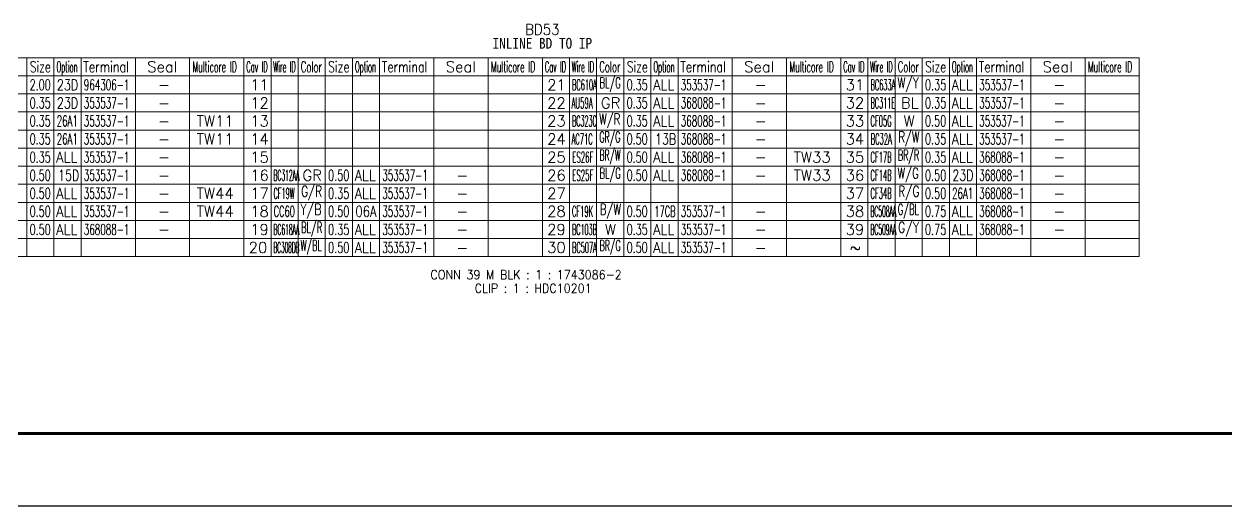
# Model space of a CAD drawing. Header units: inches. Extents: x 47316 to 59086, y 3141 to 11743.
# Drawn here: x 51196.7 to 51528.9, y 5618 to 5751.3 of the extents above; entities that cross this region are included whole.
import ezdxf

# ---------------------------------------------------------------- set-up
doc = ezdxf.new("R2010")
doc.units = ezdxf.units.IN
doc.header["$MEASUREMENT"] = 0
doc.styles.get("Standard").update_dxf_attribs({"font": ''})
doc.styles.get('Standard').set_extended_font_data('SimSun')

msp = doc.modelspace()

# ---------------------------------------------------------------- linework, layer by layer
at = {"color": 0, "linetype": 'Continuous', "lineweight": 15}
for p, q in [((51174.99, 5741.99), (51504.99, 5741.99)), ((51174.99, 5736.99), (51504.99, 5736.99))]:
    msp.add_line(p, q, dxfattribs=at)
at = {"color": 7, "linetype": 'Continuous', "lineweight": 15}
for p, q in [((51197.49, 5736.99), (51197.49, 5741.99)), ((51204.99, 5736.99), (51204.99, 5741.99)), ((51212.49, 5736.99), (51212.49, 5741.99)), ((51227.49, 5736.99), (51227.49, 5741.99)), ((51242.49, 5736.99), (51242.49, 5741.99)), ((51257.49, 5736.99), (51257.49, 5741.99)), ((51264.99, 5736.99), (51264.99, 5741.99)), ((51272.49, 5736.99), (51272.49, 5741.99)), ((51279.99, 5736.99), (51279.99, 5741.99)), ((51287.49, 5736.99), (51287.49, 5741.99)), ((51294.99, 5736.99), (51294.99, 5741.99)), ((51309.99, 5736.99), (51309.99, 5741.99)), ((51324.99, 5736.99), (51324.99, 5741.99)), ((51339.99, 5736.99), (51339.99, 5741.99)), ((51347.49, 5736.99), (51347.49, 5741.99)), ((51354.99, 5736.99), (51354.99, 5741.99)), ((51362.49, 5736.99), (51362.49, 5741.99)), ((51369.99, 5736.99), (51369.99, 5741.99)), ((51377.49, 5736.99), (51377.49, 5741.99)), ((51392.49, 5736.99), (51392.49, 5741.99)), ((51407.49, 5736.99), (51407.49, 5741.99)), ((51422.49, 5736.99), (51422.49, 5741.99)), ((51429.99, 5736.99), (51429.99, 5741.99)), ((51437.49, 5736.99), (51437.49, 5741.99)), ((51444.99, 5736.99), (51444.99, 5741.99)), ((51452.49, 5736.99), (51452.49, 5741.99)), ((51459.99, 5736.99), (51459.99, 5741.99)), ((51474.99, 5736.99), (51474.99, 5741.99)), ((51489.99, 5736.99), (51489.99, 5741.99)), ((51504.99, 5736.99), (51504.99, 5741.99))]:
    msp.add_line(p, q, dxfattribs=at)
at = {"color": 102, "linetype": 'Continuous', "lineweight": 15}
for p, q in [((51197.49, 5731.99), (51197.49, 5736.99)), ((51204.99, 5731.99), (51204.99, 5736.99)), ((51212.49, 5731.99), (51212.49, 5736.99)), ((51227.49, 5731.99), (51227.49, 5736.99)), ((51242.49, 5731.99), (51242.49, 5736.99)), ((51264.99, 5731.99), (51264.99, 5736.99)), ((51272.49, 5731.99), (51272.49, 5736.99)), ((51279.99, 5731.99), (51279.99, 5736.99)), ((51287.49, 5731.99), (51287.49, 5736.99)), ((51294.99, 5731.99), (51294.99, 5736.99)), ((51309.99, 5731.99), (51309.99, 5736.99)), ((51324.99, 5731.99), (51324.99, 5736.99)), ((51347.49, 5731.99), (51347.49, 5736.99)), ((51354.99, 5731.99), (51354.99, 5736.99)), ((51362.49, 5731.99), (51362.49, 5736.99)), ((51369.99, 5731.99), (51369.99, 5736.99)), ((51377.49, 5731.99), (51377.49, 5736.99)), ((51392.49, 5731.99), (51392.49, 5736.99)), ((51407.49, 5731.99), (51407.49, 5736.99)), ((51429.99, 5731.99), (51429.99, 5736.99)), ((51437.49, 5731.99), (51437.49, 5736.99)), ((51444.99, 5731.99), (51444.99, 5736.99)), ((51452.49, 5731.99), (51452.49, 5736.99)), ((51459.99, 5731.99), (51459.99, 5736.99)), ((51474.99, 5731.99), (51474.99, 5736.99)), ((51489.99, 5731.99), (51489.99, 5736.99)), ((51197.49, 5726.99), (51197.49, 5731.99)), ((51204.99, 5726.99), (51204.99, 5731.99)), ((51212.49, 5726.99), (51212.49, 5731.99)), ((51227.49, 5726.99), (51227.49, 5731.99)), ((51242.49, 5726.99), (51242.49, 5731.99)), ((51264.99, 5726.99), (51264.99, 5731.99)), ((51272.49, 5726.99), (51272.49, 5731.99)), ((51279.99, 5726.99), (51279.99, 5731.99)), ((51287.49, 5726.99), (51287.49, 5731.99)), ((51294.99, 5726.99), (51294.99, 5731.99)), ((51309.99, 5726.99), (51309.99, 5731.99)), ((51324.99, 5726.99), (51324.99, 5731.99)), ((51347.49, 5726.99), (51347.49, 5731.99)), ((51354.99, 5726.99), (51354.99, 5731.99)), ((51362.49, 5726.99), (51362.49, 5731.99)), ((51369.99, 5726.99), (51369.99, 5731.99)), ((51377.49, 5726.99), (51377.49, 5731.99)), ((51392.49, 5726.99), (51392.49, 5731.99)), ((51407.49, 5726.99), (51407.49, 5731.99)), ((51429.99, 5726.99), (51429.99, 5731.99)), ((51437.49, 5726.99), (51437.49, 5731.99)), ((51444.99, 5726.99), (51444.99, 5731.99)), ((51452.49, 5726.99), (51452.49, 5731.99)), ((51459.99, 5726.99), (51459.99, 5731.99)), ((51474.99, 5726.99), (51474.99, 5731.99)), ((51489.99, 5726.99), (51489.99, 5731.99)), ((51197.49, 5721.99), (51197.49, 5726.99)), ((51204.99, 5721.99), (51204.99, 5726.99)), ((51212.49, 5721.99), (51212.49, 5726.99)), ((51227.49, 5721.99), (51227.49, 5726.99)), ((51242.49, 5721.99), (51242.49, 5726.99)), ((51264.99, 5721.99), (51264.99, 5726.99)), ((51272.49, 5721.99), (51272.49, 5726.99)), ((51279.99, 5721.99), (51279.99, 5726.99)), ((51287.49, 5721.99), (51287.49, 5726.99)), ((51294.99, 5721.99), (51294.99, 5726.99)), ((51309.99, 5721.99), (51309.99, 5726.99)), ((51324.99, 5721.99), (51324.99, 5726.99)), ((51347.49, 5721.99), (51347.49, 5726.99)), ((51354.99, 5721.99), (51354.99, 5726.99)), ((51362.49, 5721.99), (51362.49, 5726.99)), ((51369.99, 5721.99), (51369.99, 5726.99)), ((51377.49, 5721.99), (51377.49, 5726.99)), ((51392.49, 5721.99), (51392.49, 5726.99)), ((51407.49, 5721.99), (51407.49, 5726.99)), ((51429.99, 5721.99), (51429.99, 5726.99)), ((51437.49, 5721.99), (51437.49, 5726.99)), ((51444.99, 5721.99), (51444.99, 5726.99)), ((51452.49, 5721.99), (51452.49, 5726.99)), ((51459.99, 5721.99), (51459.99, 5726.99)), ((51474.99, 5721.99), (51474.99, 5726.99)), ((51489.99, 5721.99), (51489.99, 5726.99)), ((51197.49, 5716.99), (51197.49, 5721.99)), ((51204.99, 5716.99), (51204.99, 5721.99)), ((51212.49, 5716.99), (51212.49, 5721.99)), ((51227.49, 5716.99), (51227.49, 5721.99)), ((51242.49, 5716.99), (51242.49, 5721.99)), ((51264.99, 5716.99), (51264.99, 5721.99)), ((51272.49, 5716.99), (51272.49, 5721.99)), ((51279.99, 5716.99), (51279.99, 5721.99)), ((51287.49, 5716.99), (51287.49, 5721.99)), ((51294.99, 5716.99), (51294.99, 5721.99)), ((51309.99, 5716.99), (51309.99, 5721.99)), ((51324.99, 5716.99), (51324.99, 5721.99)), ((51347.49, 5716.99), (51347.49, 5721.99)), ((51354.99, 5716.99), (51354.99, 5721.99)), ((51362.49, 5716.99), (51362.49, 5721.99)), ((51369.99, 5716.99), (51369.99, 5721.99)), ((51377.49, 5716.99), (51377.49, 5721.99)), ((51392.49, 5716.99), (51392.49, 5721.99)), ((51407.49, 5716.99), (51407.49, 5721.99)), ((51429.99, 5716.99), (51429.99, 5721.99)), ((51437.49, 5716.99), (51437.49, 5721.99)), ((51444.99, 5716.99), (51444.99, 5721.99)), ((51452.49, 5716.99), (51452.49, 5721.99)), ((51459.99, 5716.99), (51459.99, 5721.99)), ((51474.99, 5716.99), (51474.99, 5721.99)), ((51489.99, 5716.99), (51489.99, 5721.99)), ((51197.49, 5711.99), (51197.49, 5716.99)), ((51204.99, 5711.99), (51204.99, 5716.99)), ((51212.49, 5711.99), (51212.49, 5716.99)), ((51227.49, 5711.99), (51227.49, 5716.99)), ((51242.49, 5711.99), (51242.49, 5716.99)), ((51264.99, 5711.99), (51264.99, 5716.99)), ((51272.49, 5711.99), (51272.49, 5716.99)), ((51279.99, 5711.99), (51279.99, 5716.99)), ((51287.49, 5711.99), (51287.49, 5716.99)), ((51294.99, 5711.99), (51294.99, 5716.99)), ((51309.99, 5711.99), (51309.99, 5716.99)), ((51324.99, 5711.99), (51324.99, 5716.99)), ((51347.49, 5711.99), (51347.49, 5716.99)), ((51354.99, 5711.99), (51354.99, 5716.99)), ((51362.49, 5711.99), (51362.49, 5716.99)), ((51369.99, 5711.99), (51369.99, 5716.99)), ((51377.49, 5711.99), (51377.49, 5716.99)), ((51392.49, 5711.99), (51392.49, 5716.99)), ((51407.49, 5711.99), (51407.49, 5716.99)), ((51429.99, 5711.99), (51429.99, 5716.99)), ((51437.49, 5711.99), (51437.49, 5716.99)), ((51444.99, 5711.99), (51444.99, 5716.99)), ((51452.49, 5711.99), (51452.49, 5716.99)), ((51459.99, 5711.99), (51459.99, 5716.99)), ((51474.99, 5711.99), (51474.99, 5716.99)), ((51489.99, 5711.99), (51489.99, 5716.99)), ((51197.49, 5706.99), (51197.49, 5711.99)), ((51204.99, 5706.99), (51204.99, 5711.99)), ((51212.49, 5706.99), (51212.49, 5711.99)), ((51227.49, 5706.99), (51227.49, 5711.99)), ((51242.49, 5706.99), (51242.49, 5711.99)), ((51264.99, 5706.99), (51264.99, 5711.99)), ((51272.49, 5706.99), (51272.49, 5711.99)), ((51279.99, 5706.99), (51279.99, 5711.99)), ((51287.49, 5706.99), (51287.49, 5711.99)), ((51294.99, 5706.99), (51294.99, 5711.99)), ((51309.99, 5706.99), (51309.99, 5711.99)), ((51324.99, 5706.99), (51324.99, 5711.99)), ((51347.49, 5706.99), (51347.49, 5711.99)), ((51354.99, 5706.99), (51354.99, 5711.99)), ((51362.49, 5706.99), (51362.49, 5711.99)), ((51369.99, 5706.99), (51369.99, 5711.99)), ((51377.49, 5706.99), (51377.49, 5711.99)), ((51392.49, 5706.99), (51392.49, 5711.99)), ((51407.49, 5706.99), (51407.49, 5711.99)), ((51429.99, 5706.99), (51429.99, 5711.99)), ((51437.49, 5706.99), (51437.49, 5711.99)), ((51444.99, 5706.99), (51444.99, 5711.99)), ((51452.49, 5706.99), (51452.49, 5711.99)), ((51459.99, 5706.99), (51459.99, 5711.99)), ((51474.99, 5706.99), (51474.99, 5711.99)), ((51489.99, 5706.99), (51489.99, 5711.99)), ((51197.49, 5701.99), (51197.49, 5706.99)), ((51204.99, 5701.99), (51204.99, 5706.99)), ((51212.49, 5701.99), (51212.49, 5706.99)), ((51227.49, 5701.99), (51227.49, 5706.99)), ((51242.49, 5701.99), (51242.49, 5706.99)), ((51264.99, 5701.99), (51264.99, 5706.99)), ((51272.49, 5701.99), (51272.49, 5706.99)), ((51279.99, 5701.99), (51279.99, 5706.99)), ((51287.49, 5701.99), (51287.49, 5706.99)), ((51294.99, 5701.99), (51294.99, 5706.99)), ((51309.99, 5701.99), (51309.99, 5706.99)), ((51324.99, 5701.99), (51324.99, 5706.99)), ((51347.49, 5701.99), (51347.49, 5706.99)), ((51354.99, 5701.99), (51354.99, 5706.99)), ((51362.49, 5701.99), (51362.49, 5706.99)), ((51369.99, 5701.99), (51369.99, 5706.99)), ((51377.49, 5701.99), (51377.49, 5706.99)), ((51392.49, 5701.99), (51392.49, 5706.99)), ((51407.49, 5701.99), (51407.49, 5706.99)), ((51429.99, 5701.99), (51429.99, 5706.99)), ((51437.49, 5701.99), (51437.49, 5706.99)), ((51444.99, 5701.99), (51444.99, 5706.99)), ((51452.49, 5701.99), (51452.49, 5706.99)), ((51459.99, 5701.99), (51459.99, 5706.99)), ((51474.99, 5701.99), (51474.99, 5706.99)), ((51489.99, 5701.99), (51489.99, 5706.99)), ((51197.49, 5696.99), (51197.49, 5701.99)), ((51204.99, 5696.99), (51204.99, 5701.99)), ((51212.49, 5696.99), (51212.49, 5701.99)), ((51227.49, 5696.99), (51227.49, 5701.99)), ((51242.49, 5696.99), (51242.49, 5701.99)), ((51264.99, 5696.99), (51264.99, 5701.99)), ((51272.49, 5696.99), (51272.49, 5701.99)), ((51279.99, 5696.99), (51279.99, 5701.99)), ((51287.49, 5696.99), (51287.49, 5701.99)), ((51294.99, 5696.99), (51294.99, 5701.99)), ((51309.99, 5696.99), (51309.99, 5701.99)), ((51324.99, 5696.99), (51324.99, 5701.99)), ((51347.49, 5696.99), (51347.49, 5701.99)), ((51354.99, 5696.99), (51354.99, 5701.99)), ((51362.49, 5696.99), (51362.49, 5701.99)), ((51369.99, 5696.99), (51369.99, 5701.99)), ((51377.49, 5696.99), (51377.49, 5701.99)), ((51392.49, 5696.99), (51392.49, 5701.99)), ((51407.49, 5696.99), (51407.49, 5701.99)), ((51429.99, 5696.99), (51429.99, 5701.99)), ((51437.49, 5696.99), (51437.49, 5701.99)), ((51444.99, 5696.99), (51444.99, 5701.99)), ((51452.49, 5696.99), (51452.49, 5701.99)), ((51459.99, 5696.99), (51459.99, 5701.99)), ((51474.99, 5696.99), (51474.99, 5701.99)), ((51489.99, 5696.99), (51489.99, 5701.99)), ((51197.49, 5691.99), (51197.49, 5696.99)), ((51204.99, 5691.99), (51204.99, 5696.99)), ((51212.49, 5691.99), (51212.49, 5696.99)), ((51227.49, 5691.99), (51227.49, 5696.99)), ((51242.49, 5691.99), (51242.49, 5696.99)), ((51264.99, 5691.99), (51264.99, 5696.99)), ((51272.49, 5691.99), (51272.49, 5696.99)), ((51279.99, 5691.99), (51279.99, 5696.99)), ((51287.49, 5691.99), (51287.49, 5696.99)), ((51294.99, 5691.99), (51294.99, 5696.99)), ((51309.99, 5691.99), (51309.99, 5696.99)), ((51324.99, 5691.99), (51324.99, 5696.99)), ((51347.49, 5691.99), (51347.49, 5696.99)), ((51354.99, 5691.99), (51354.99, 5696.99)), ((51362.49, 5691.99), (51362.49, 5696.99)), ((51369.99, 5691.99), (51369.99, 5696.99)), ((51377.49, 5691.99), (51377.49, 5696.99)), ((51392.49, 5691.99), (51392.49, 5696.99)), ((51407.49, 5691.99), (51407.49, 5696.99)), ((51429.99, 5691.99), (51429.99, 5696.99)), ((51437.49, 5691.99), (51437.49, 5696.99)), ((51444.99, 5691.99), (51444.99, 5696.99)), ((51452.49, 5691.99), (51452.49, 5696.99)), ((51459.99, 5691.99), (51459.99, 5696.99)), ((51474.99, 5691.99), (51474.99, 5696.99)), ((51489.99, 5691.99), (51489.99, 5696.99)), ((51197.49, 5686.99), (51197.49, 5691.99)), ((51204.99, 5686.99), (51204.99, 5691.99)), ((51212.49, 5686.99), (51212.49, 5691.99)), ((51227.49, 5686.99), (51227.49, 5691.99)), ((51242.49, 5686.99), (51242.49, 5691.99)), ((51264.99, 5686.99), (51264.99, 5691.99)), ((51272.49, 5686.99), (51272.49, 5691.99)), ((51279.99, 5686.99), (51279.99, 5691.99)), ((51287.49, 5686.99), (51287.49, 5691.99)), ((51294.99, 5686.99), (51294.99, 5691.99)), ((51309.99, 5686.99), (51309.99, 5691.99)), ((51324.99, 5686.99), (51324.99, 5691.99)), ((51347.49, 5686.99), (51347.49, 5691.99)), ((51354.99, 5686.99), (51354.99, 5691.99)), ((51362.49, 5686.99), (51362.49, 5691.99)), ((51369.99, 5686.99), (51369.99, 5691.99)), ((51377.49, 5686.99), (51377.49, 5691.99)), ((51392.49, 5686.99), (51392.49, 5691.99)), ((51407.49, 5686.99), (51407.49, 5691.99)), ((51429.99, 5686.99), (51429.99, 5691.99)), ((51437.49, 5686.99), (51437.49, 5691.99)), ((51444.99, 5686.99), (51444.99, 5691.99)), ((51452.49, 5686.99), (51452.49, 5691.99)), ((51459.99, 5686.99), (51459.99, 5691.99)), ((51474.99, 5686.99), (51474.99, 5691.99)), ((51489.99, 5686.99), (51489.99, 5691.99))]:
    msp.add_line(p, q, dxfattribs=at)
at = {"lineweight": 70}
msp.add_line((50267.93, 5638.03), (54983.93, 5638.03), dxfattribs=at)
at = {"color": 0, "lineweight": -3}
msp.add_line((51165.52, 5638.03), (51385.52, 5638.03), dxfattribs=at)
at = {"lineweight": 40}
msp.add_line((51196.93, 5638.03), (51416.93, 5638.03), dxfattribs=at)
msp.add_line((50247.93, 5618.03), (55003.93, 5618.03))
at = {"color": 0, "linetype": 'Continuous', "lineweight": 15}
for points in [[(51174.99, 5731.99), (51174.99, 5736.99), (51257.49, 5736.99), (51257.49, 5731.99)], [(51257.49, 5731.99), (51257.49, 5736.99), (51339.99, 5736.99), (51339.99, 5731.99)], [(51339.99, 5731.99), (51339.99, 5736.99), (51422.49, 5736.99), (51422.49, 5731.99)], [(51422.49, 5731.99), (51422.49, 5736.99), (51504.99, 5736.99), (51504.99, 5731.99)], [(51174.99, 5726.99), (51174.99, 5731.99), (51257.49, 5731.99), (51257.49, 5726.99)], [(51257.49, 5726.99), (51257.49, 5731.99), (51339.99, 5731.99), (51339.99, 5726.99)], [(51339.99, 5726.99), (51339.99, 5731.99), (51422.49, 5731.99), (51422.49, 5726.99)], [(51422.49, 5726.99), (51422.49, 5731.99), (51504.99, 5731.99), (51504.99, 5726.99)], [(51174.99, 5721.99), (51174.99, 5726.99), (51257.49, 5726.99), (51257.49, 5721.99)], [(51257.49, 5721.99), (51257.49, 5726.99), (51339.99, 5726.99), (51339.99, 5721.99)], [(51339.99, 5721.99), (51339.99, 5726.99), (51422.49, 5726.99), (51422.49, 5721.99)], [(51422.49, 5721.99), (51422.49, 5726.99), (51504.99, 5726.99), (51504.99, 5721.99)], [(51174.99, 5716.99), (51174.99, 5721.99), (51257.49, 5721.99), (51257.49, 5716.99)], [(51257.49, 5716.99), (51257.49, 5721.99), (51339.99, 5721.99), (51339.99, 5716.99)], [(51339.99, 5716.99), (51339.99, 5721.99), (51422.49, 5721.99), (51422.49, 5716.99)], [(51422.49, 5716.99), (51422.49, 5721.99), (51504.99, 5721.99), (51504.99, 5716.99)], [(51174.99, 5711.99), (51174.99, 5716.99), (51257.49, 5716.99), (51257.49, 5711.99)], [(51257.49, 5711.99), (51257.49, 5716.99), (51339.99, 5716.99), (51339.99, 5711.99)], [(51339.99, 5711.99), (51339.99, 5716.99), (51422.49, 5716.99), (51422.49, 5711.99)], [(51422.49, 5711.99), (51422.49, 5716.99), (51504.99, 5716.99), (51504.99, 5711.99)], [(51174.99, 5706.99), (51174.99, 5711.99), (51257.49, 5711.99), (51257.49, 5706.99)], [(51257.49, 5706.99), (51257.49, 5711.99), (51339.99, 5711.99), (51339.99, 5706.99)], [(51339.99, 5706.99), (51339.99, 5711.99), (51422.49, 5711.99), (51422.49, 5706.99)], [(51422.49, 5706.99), (51422.49, 5711.99), (51504.99, 5711.99), (51504.99, 5706.99)], [(51174.99, 5701.99), (51174.99, 5706.99), (51257.49, 5706.99), (51257.49, 5701.99)], [(51257.49, 5701.99), (51257.49, 5706.99), (51339.99, 5706.99), (51339.99, 5701.99)], [(51339.99, 5701.99), (51339.99, 5706.99), (51422.49, 5706.99), (51422.49, 5701.99)], [(51422.49, 5701.99), (51422.49, 5706.99), (51504.99, 5706.99), (51504.99, 5701.99)], [(51174.99, 5696.99), (51174.99, 5701.99), (51257.49, 5701.99), (51257.49, 5696.99)], [(51257.49, 5696.99), (51257.49, 5701.99), (51339.99, 5701.99), (51339.99, 5696.99)], [(51339.99, 5696.99), (51339.99, 5701.99), (51422.49, 5701.99), (51422.49, 5696.99)], [(51422.49, 5696.99), (51422.49, 5701.99), (51504.99, 5701.99), (51504.99, 5696.99)], [(51174.99, 5691.99), (51174.99, 5696.99), (51257.49, 5696.99), (51257.49, 5691.99)], [(51257.49, 5691.99), (51257.49, 5696.99), (51339.99, 5696.99), (51339.99, 5691.99)], [(51339.99, 5691.99), (51339.99, 5696.99), (51422.49, 5696.99), (51422.49, 5691.99)], [(51422.49, 5691.99), (51422.49, 5696.99), (51504.99, 5696.99), (51504.99, 5691.99)], [(51174.99, 5686.99), (51174.99, 5691.99), (51257.49, 5691.99), (51257.49, 5686.99)], [(51257.49, 5686.99), (51257.49, 5691.99), (51339.99, 5691.99), (51339.99, 5686.99)], [(51339.99, 5686.99), (51339.99, 5691.99), (51422.49, 5691.99), (51422.49, 5686.99)], [(51422.49, 5686.99), (51422.49, 5691.99), (51504.99, 5691.99), (51504.99, 5686.99)]]:
    msp.add_lwpolyline(points, close=True, dxfattribs=at)

# ---------------------------------------------------------------- texts
at = {"color": 6, "linetype": 'Continuous', "lineweight": 20, "char_height": 3, "attachment_point": 1}
for s, insert, width in [('\\Fromans.shx;\\W0.9000000000;\\T1.0000000000;\\o\\lBD53', (51335.23, 5751.31), 10.5429), ('\\f黑体|b0|i0|c1|p0;\\W0.9000000000;\\T1.0000000000;\\o\\lINLINE BD TO IP', (51326.2, 5747.49), 29.1236)]:
    msp.add_mtext(s, dxfattribs=dict(at, insert=insert, width=width))
at = {"color": 7, "linetype": 'Continuous', "lineweight": 15, "char_height": 3, "attachment_point": 1}
for s, insert, width in [('\\Fromans.shx;\\W0.7222222222;\\T1.0000000000;\\o\\lSize', (51198.3, 5740.99), 6.5), ('\\Fromans.shx;\\W0.4595959596;\\T1.0000000000;\\o\\lOption', (51205.69, 5740.99), 6.5), ('\\Fromans.shx;\\W0.7480916031;\\T1.0000000000;\\o\\lTerminal', (51213.1, 5740.99), 14), ('\\Fromans.shx;\\W1.0000000000;\\T1.0000000000;\\o\\lSeal', (51230.77, 5740.99), 9.2857), ('\\Fromans.shx;\\W0.5185185185;\\T1.0000000000;\\o\\lMulticore ID', (51243.28, 5740.99), 14), ('\\Fromans.shx;\\W0.4292452830;\\T1.0000000000;\\o\\lCav ID', (51258.17, 5740.99), 6.5), ('\\Fromans.shx;\\W0.4026548673;\\T1.0000000000;\\o\\lWire ID', (51265.6, 5740.99), 6.5), ('\\Fromans.shx;\\W0.5687500000;\\T1.0000000000;\\o\\lColor', (51273.23, 5740.99), 6.5), ('\\Fromans.shx;\\W0.7222222222;\\T1.0000000000;\\o\\lSize', (51280.8, 5740.99), 6.5), ('\\Fromans.shx;\\W0.4595959596;\\T1.0000000000;\\o\\lOption', (51288.19, 5740.99), 6.5), ('\\Fromans.shx;\\W0.7480916031;\\T1.0000000000;\\o\\lTerminal', (51295.6, 5740.99), 14), ('\\Fromans.shx;\\W1.0000000000;\\T1.0000000000;\\o\\lSeal', (51313.27, 5740.99), 9.2857), ('\\Fromans.shx;\\W0.5185185185;\\T1.0000000000;\\o\\lMulticore ID', (51325.78, 5740.99), 14), ('\\Fromans.shx;\\W0.4292452830;\\T1.0000000000;\\o\\lCav ID', (51340.67, 5740.99), 6.5), ('\\Fromans.shx;\\W0.4026548673;\\T1.0000000000;\\o\\lWire ID', (51348.1, 5740.99), 6.5), ('\\Fromans.shx;\\W0.5687500000;\\T1.0000000000;\\o\\lColor', (51355.73, 5740.99), 6.5), ('\\Fromans.shx;\\W0.7222222222;\\T1.0000000000;\\o\\lSize', (51363.3, 5740.99), 6.5), ('\\Fromans.shx;\\W0.4595959596;\\T1.0000000000;\\o\\lOption', (51370.69, 5740.99), 6.5), ('\\Fromans.shx;\\W0.7480916031;\\T1.0000000000;\\o\\lTerminal', (51378.1, 5740.99), 14), ('\\Fromans.shx;\\W1.0000000000;\\T1.0000000000;\\o\\lSeal', (51395.77, 5740.99), 9.2857), ('\\Fromans.shx;\\W0.5185185185;\\T1.0000000000;\\o\\lMulticore ID', (51408.28, 5740.99), 14), ('\\Fromans.shx;\\W0.4292452830;\\T1.0000000000;\\o\\lCav ID', (51423.17, 5740.99), 6.5), ('\\Fromans.shx;\\W0.4026548673;\\T1.0000000000;\\o\\lWire ID', (51430.6, 5740.99), 6.5), ('\\Fromans.shx;\\W0.5687500000;\\T1.0000000000;\\o\\lColor', (51438.23, 5740.99), 6.5), ('\\Fromans.shx;\\W0.7222222222;\\T1.0000000000;\\o\\lSize', (51445.8, 5740.99), 6.5), ('\\Fromans.shx;\\W0.4595959596;\\T1.0000000000;\\o\\lOption', (51453.19, 5740.99), 6.5), ('\\Fromans.shx;\\W0.7480916031;\\T1.0000000000;\\o\\lTerminal', (51460.6, 5740.99), 14), ('\\Fromans.shx;\\W1.0000000000;\\T1.0000000000;\\o\\lSeal', (51478.27, 5740.99), 9.2857), ('\\Fromans.shx;\\W0.5185185185;\\T1.0000000000;\\o\\lMulticore ID', (51490.78, 5740.99), 14), ('\\Fromans.shx;\\W1.0000000000;\\T1.0000000000;\\o\\l11', (51259.24, 5735.99), 5.7143), ('\\Fromans.shx;\\W1.0000000000;\\T1.0000000000;\\o\\l21', (51341.31, 5735.99), 5.7143), ('\\Fromans.shx;\\W1.0000000000;\\T1.0000000000;\\o\\l31', (51423.81, 5735.99), 5.7143), ('\\Fromans.shx;\\W1.0000000000;\\T1.0000000000;\\o\\l12', (51259.24, 5730.99), 5.7143), ('\\Fromans.shx;\\W1.0000000000;\\T1.0000000000;\\o\\l22', (51341.31, 5730.99), 5.7143), ('\\Fromans.shx;\\W1.0000000000;\\T1.0000000000;\\o\\l32', (51423.81, 5730.99), 5.7143), ('\\Fromans.shx;\\W1.0000000000;\\T1.0000000000;\\o\\l13', (51259.24, 5725.99), 5.7143), ('\\Fromans.shx;\\W1.0000000000;\\T1.0000000000;\\o\\l23', (51341.31, 5725.99), 5.7143), ('\\Fromans.shx;\\W1.0000000000;\\T1.0000000000;\\o\\l33', (51423.81, 5725.99), 5.7143), ('\\Fromans.shx;\\W1.0000000000;\\T1.0000000000;\\o\\l14', (51259.24, 5720.99), 5.7143), ('\\Fromans.shx;\\W1.0000000000;\\T1.0000000000;\\o\\l24', (51341.31, 5720.99), 5.7143), ('\\Fromans.shx;\\W1.0000000000;\\T1.0000000000;\\o\\l34', (51423.81, 5720.99), 5.7143), ('\\Fromans.shx;\\W1.0000000000;\\T1.0000000000;\\o\\l15', (51259.24, 5715.99), 5.7143), ('\\Fromans.shx;\\W1.0000000000;\\T1.0000000000;\\o\\l25', (51341.31, 5715.99), 5.7143), ('\\Fromans.shx;\\W1.0000000000;\\T1.0000000000;\\o\\l35', (51423.81, 5715.99), 5.7143), ('\\Fromans.shx;\\W1.0000000000;\\T1.0000000000;\\o\\l16', (51259.24, 5710.99), 5.7143), ('\\Fromans.shx;\\W1.0000000000;\\T1.0000000000;\\o\\l26', (51341.31, 5710.99), 5.7143), ('\\Fromans.shx;\\W1.0000000000;\\T1.0000000000;\\o\\l36', (51423.81, 5710.99), 5.7143), ('\\Fromans.shx;\\W1.0000000000;\\T1.0000000000;\\o\\l17', (51259.24, 5705.99), 5.7143), ('\\Fromans.shx;\\W1.0000000000;\\T1.0000000000;\\o\\l27', (51341.31, 5705.99), 5.7143), ('\\Fromans.shx;\\W1.0000000000;\\T1.0000000000;\\o\\l37', (51423.81, 5705.99), 5.7143), ('\\Fromans.shx;\\W1.0000000000;\\T1.0000000000;\\o\\l18', (51259.24, 5700.99), 5.7143), ('\\Fromans.shx;\\W1.0000000000;\\T1.0000000000;\\o\\l28', (51341.31, 5700.99), 5.7143), ('\\Fromans.shx;\\W1.0000000000;\\T1.0000000000;\\o\\l38', (51423.81, 5700.99), 5.7143), ('\\Fromans.shx;\\W1.0000000000;\\T1.0000000000;\\o\\l19', (51259.24, 5695.99), 5.7143), ('\\Fromans.shx;\\W1.0000000000;\\T1.0000000000;\\o\\l29', (51341.31, 5695.99), 5.7143), ('\\Fromans.shx;\\W1.0000000000;\\T1.0000000000;\\o\\l39', (51423.81, 5695.99), 5.7143), ('\\Fromans.shx;\\W1.0000000000;\\T1.0000000000;\\o\\l20', (51258.81, 5690.99), 5.7143), ('\\Fromans.shx;\\W1.0000000000;\\T1.0000000000;\\o\\l30', (51341.31, 5690.99), 5.7143), ('\\Fromans.shx;\\W1.0000000000;\\T1.0000000000;\\o\\l~', (51424.95, 5690.99), 3.7143)]:
    msp.add_mtext(s, dxfattribs=dict(at, insert=insert, width=width))
at = {"color": 21, "linetype": 'Continuous', "lineweight": 15, "char_height": 3, "attachment_point": 1}
for s, insert, width in [('\\Fromans.shx;\\W0.6500000000;\\T1.0000000000;\\o\\l2.00', (51198.27, 5735.99), 6.5), ('\\Fromans.shx;\\W0.5903614458;\\T1.0000000000;\\o\\l964306-1', (51213.24, 5735.99), 14), ('\\Fromans.shx;\\W0.3791666667;\\T1.0000000000;\\o\\lBC610A', (51348.2, 5735.99), 6.5), ('\\Fromans.shx;\\W0.6500000000;\\T1.0000000000;\\o\\l0.35', (51363.27, 5735.99), 6.5), ('\\Fromans.shx;\\W0.5903614458;\\T1.0000000000;\\o\\l353537-1', (51378.24, 5735.99), 14), ('\\Fromans.shx;\\W0.3791666667;\\T1.0000000000;\\o\\lBC633A', (51430.7, 5735.99), 6.5), ('\\Fromans.shx;\\W0.6500000000;\\T1.0000000000;\\o\\l0.35', (51445.77, 5735.99), 6.5), ('\\Fromans.shx;\\W0.5903614458;\\T1.0000000000;\\o\\l353537-1', (51460.74, 5735.99), 14), ('\\Fromans.shx;\\W0.6500000000;\\T1.0000000000;\\o\\l0.35', (51198.27, 5730.99), 6.5), ('\\Fromans.shx;\\W0.5903614458;\\T1.0000000000;\\o\\l353537-1', (51213.24, 5730.99), 14), ('\\Fromans.shx;\\W0.4642857143;\\T1.0000000000;\\o\\lAU59A', (51348.05, 5730.99), 6.5), ('\\Fromans.shx;\\W0.6500000000;\\T1.0000000000;\\o\\l0.35', (51363.27, 5730.99), 6.5), ('\\Fromans.shx;\\W0.5903614458;\\T1.0000000000;\\o\\l368088-1', (51378.24, 5730.99), 14), ('\\Fromans.shx;\\W0.3760330579;\\T1.0000000000;\\o\\lBC311E', (51430.7, 5730.99), 6.5), ('\\Fromans.shx;\\W0.6500000000;\\T1.0000000000;\\o\\l0.35', (51445.77, 5730.99), 6.5), ('\\Fromans.shx;\\W0.5903614458;\\T1.0000000000;\\o\\l353537-1', (51460.74, 5730.99), 14), ('\\Fromans.shx;\\W0.6500000000;\\T1.0000000000;\\o\\l0.35', (51198.27, 5725.99), 6.5), ('\\Fromans.shx;\\W0.5903614458;\\T1.0000000000;\\o\\l353537-1', (51213.24, 5725.99), 14), ('\\Fromans.shx;\\W1.0000000000;\\T1.0000000000;\\o\\lTW11', (51244.42, 5725.99), 11.4286), ('\\Fromans.shx;\\W0.3699186992;\\T1.0000000000;\\o\\lBC323C', (51348.2, 5725.99), 6.5), ('\\Fromans.shx;\\W0.6500000000;\\T1.0000000000;\\o\\l0.35', (51363.27, 5725.99), 6.5), ('\\Fromans.shx;\\W0.5903614458;\\T1.0000000000;\\o\\l368088-1', (51378.24, 5725.99), 14), ('\\Fromans.shx;\\W0.4550000000;\\T1.0000000000;\\o\\lCF05G', (51430.68, 5725.99), 6.5), ('\\Fromans.shx;\\W0.6500000000;\\T1.0000000000;\\o\\l0.50', (51445.77, 5725.99), 6.5), ('\\Fromans.shx;\\W0.5903614458;\\T1.0000000000;\\o\\l353537-1', (51460.74, 5725.99), 14), ('\\Fromans.shx;\\W0.6500000000;\\T1.0000000000;\\o\\l0.35', (51198.27, 5720.99), 6.5), ('\\Fromans.shx;\\W0.5903614458;\\T1.0000000000;\\o\\l353537-1', (51213.24, 5720.99), 14), ('\\Fromans.shx;\\W1.0000000000;\\T1.0000000000;\\o\\lTW11', (51244.42, 5720.99), 11.4286), ('\\Fromans.shx;\\W0.4550000000;\\T1.0000000000;\\o\\lAC71C', (51348.05, 5720.99), 6.5), ('\\Fromans.shx;\\W0.6500000000;\\T1.0000000000;\\o\\l0.50', (51363.27, 5720.99), 6.5), ('\\Fromans.shx;\\W0.5903614458;\\T1.0000000000;\\o\\l368088-1', (51378.24, 5720.99), 14), ('\\Fromans.shx;\\W0.4550000000;\\T1.0000000000;\\o\\lBC32A', (51430.75, 5720.99), 6.5), ('\\Fromans.shx;\\W0.6500000000;\\T1.0000000000;\\o\\l0.35', (51445.77, 5720.99), 6.5), ('\\Fromans.shx;\\W0.5903614458;\\T1.0000000000;\\o\\l353537-1', (51460.74, 5720.99), 14), ('\\Fromans.shx;\\W0.6500000000;\\T1.0000000000;\\o\\l0.35', (51198.27, 5715.99), 6.5), ('\\Fromans.shx;\\W0.5903614458;\\T1.0000000000;\\o\\l353537-1', (51213.24, 5715.99), 14), ('\\Fromans.shx;\\W0.4690721649;\\T1.0000000000;\\o\\lES26F', (51348.26, 5715.99), 6.5), ('\\Fromans.shx;\\W0.6500000000;\\T1.0000000000;\\o\\l0.50', (51363.27, 5715.99), 6.5), ('\\Fromans.shx;\\W0.5903614458;\\T1.0000000000;\\o\\l368088-1', (51378.24, 5715.99), 14), ('\\Fromans.shx;\\W1.0000000000;\\T1.0000000000;\\o\\lTW33', (51409.42, 5715.99), 11.4286), ('\\Fromans.shx;\\W0.4550000000;\\T1.0000000000;\\o\\lCF17B', (51430.68, 5715.99), 6.5), ('\\Fromans.shx;\\W0.6500000000;\\T1.0000000000;\\o\\l0.35', (51445.77, 5715.99), 6.5), ('\\Fromans.shx;\\W0.5903614458;\\T1.0000000000;\\o\\l368088-1', (51460.74, 5715.99), 14), ('\\Fromans.shx;\\W0.6500000000;\\T1.0000000000;\\o\\l0.50', (51198.27, 5710.99), 6.5), ('\\Fromans.shx;\\W0.5903614458;\\T1.0000000000;\\o\\l353537-1', (51213.24, 5710.99), 14), ('\\Fromans.shx;\\W0.3297101449;\\T1.0000000000;\\o\\lBC312AA', (51265.68, 5710.99), 6.5), ('\\Fromans.shx;\\W0.6500000000;\\T1.0000000000;\\o\\l0.50', (51280.77, 5710.99), 6.5), ('\\Fromans.shx;\\W0.5903614458;\\T1.0000000000;\\o\\l353537-1', (51295.74, 5710.99), 14), ('\\Fromans.shx;\\W0.4690721649;\\T1.0000000000;\\o\\lES25F', (51348.26, 5710.99), 6.5), ('\\Fromans.shx;\\W0.6500000000;\\T1.0000000000;\\o\\l0.50', (51363.27, 5710.99), 6.5), ('\\Fromans.shx;\\W0.5903614458;\\T1.0000000000;\\o\\l368088-1', (51378.24, 5710.99), 14), ('\\Fromans.shx;\\W1.0000000000;\\T1.0000000000;\\o\\lTW33', (51409.42, 5710.99), 11.4286), ('\\Fromans.shx;\\W0.4550000000;\\T1.0000000000;\\o\\lCF14B', (51430.68, 5710.99), 6.5), ('\\Fromans.shx;\\W0.6500000000;\\T1.0000000000;\\o\\l0.50', (51445.77, 5710.99), 6.5), ('\\Fromans.shx;\\W0.5903614458;\\T1.0000000000;\\o\\l368088-1', (51460.74, 5710.99), 14), ('\\Fromans.shx;\\W0.6500000000;\\T1.0000000000;\\o\\l0.50', (51198.27, 5705.99), 6.5), ('\\Fromans.shx;\\W0.5903614458;\\T1.0000000000;\\o\\l353537-1', (51213.24, 5705.99), 14), ('\\Fromans.shx;\\W1.0000000000;\\T1.0000000000;\\o\\lTW44', (51244.42, 5705.99), 11.4286), ('\\Fromans.shx;\\W0.4417475728;\\T1.0000000000;\\o\\lCF19W', (51265.68, 5705.99), 6.5), ('\\Fromans.shx;\\W0.6500000000;\\T1.0000000000;\\o\\l0.35', (51280.77, 5705.99), 6.5), ('\\Fromans.shx;\\W0.5903614458;\\T1.0000000000;\\o\\l353537-1', (51295.74, 5705.99), 14), ('\\Fromans.shx;\\W0.4550000000;\\T1.0000000000;\\o\\lCF34B', (51430.68, 5705.99), 6.5), ('\\Fromans.shx;\\W0.6500000000;\\T1.0000000000;\\o\\l0.50', (51445.77, 5705.99), 6.5), ('\\Fromans.shx;\\W0.5903614458;\\T1.0000000000;\\o\\l368088-1', (51460.74, 5705.99), 14), ('\\Fromans.shx;\\W0.6500000000;\\T1.0000000000;\\o\\l0.50', (51198.27, 5700.99), 6.5), ('\\Fromans.shx;\\W0.5903614458;\\T1.0000000000;\\o\\l353537-1', (51213.24, 5700.99), 14), ('\\Fromans.shx;\\W1.0000000000;\\T1.0000000000;\\o\\lTW44', (51244.42, 5700.99), 11.4286), ('\\Fromans.shx;\\W0.5548780488;\\T1.0000000000;\\o\\lCC60', (51265.73, 5700.99), 6.5), ('\\Fromans.shx;\\W0.6500000000;\\T1.0000000000;\\o\\l0.50', (51280.77, 5700.99), 6.5), ('\\Fromans.shx;\\W0.5903614458;\\T1.0000000000;\\o\\l353537-1', (51295.74, 5700.99), 14), ('\\Fromans.shx;\\W0.4550000000;\\T1.0000000000;\\o\\lCF19K', (51348.18, 5700.99), 6.5), ('\\Fromans.shx;\\W0.6500000000;\\T1.0000000000;\\o\\l0.50', (51363.27, 5700.99), 6.5), ('\\Fromans.shx;\\W0.5903614458;\\T1.0000000000;\\o\\l353537-1', (51378.24, 5700.99), 14), ('\\Fromans.shx;\\W0.3297101449;\\T1.0000000000;\\o\\lBC508AA', (51430.68, 5700.99), 6.5), ('\\Fromans.shx;\\W0.6500000000;\\T1.0000000000;\\o\\l0.75', (51445.77, 5700.99), 6.5), ('\\Fromans.shx;\\W0.5903614458;\\T1.0000000000;\\o\\l368088-1', (51460.74, 5700.99), 14), ('\\Fromans.shx;\\W0.6500000000;\\T1.0000000000;\\o\\l0.50', (51198.27, 5695.99), 6.5), ('\\Fromans.shx;\\W0.5903614458;\\T1.0000000000;\\o\\l368088-1', (51213.24, 5695.99), 14), ('\\Fromans.shx;\\W0.3297101449;\\T1.0000000000;\\o\\lBC618AA', (51265.68, 5695.99), 6.5), ('\\Fromans.shx;\\W0.6500000000;\\T1.0000000000;\\o\\l0.35', (51280.77, 5695.99), 6.5), ('\\Fromans.shx;\\W0.5903614458;\\T1.0000000000;\\o\\l353537-1', (51295.74, 5695.99), 14), ('\\Fromans.shx;\\W0.3699186992;\\T1.0000000000;\\o\\lBC103B', (51348.2, 5695.99), 6.5), ('\\Fromans.shx;\\W0.6500000000;\\T1.0000000000;\\o\\l0.35', (51363.27, 5695.99), 6.5), ('\\Fromans.shx;\\W0.5903614458;\\T1.0000000000;\\o\\l353537-1', (51378.24, 5695.99), 14), ('\\Fromans.shx;\\W0.3297101449;\\T1.0000000000;\\o\\lBC509AA', (51430.68, 5695.99), 6.5), ('\\Fromans.shx;\\W0.6500000000;\\T1.0000000000;\\o\\l0.75', (51445.77, 5695.99), 6.5), ('\\Fromans.shx;\\W0.5903614458;\\T1.0000000000;\\o\\l368088-1', (51460.74, 5695.99), 14), ('\\Fromans.shx;\\W0.3159722222;\\T1.0000000000;\\o\\lBC308DB', (51265.67, 5690.99), 6.5), ('\\Fromans.shx;\\W0.6500000000;\\T1.0000000000;\\o\\l0.50', (51280.77, 5690.99), 6.5), ('\\Fromans.shx;\\W0.5903614458;\\T1.0000000000;\\o\\l353537-1', (51295.74, 5690.99), 14), ('\\Fromans.shx;\\W0.3791666667;\\T1.0000000000;\\o\\lBC507A', (51348.2, 5690.99), 6.5), ('\\Fromans.shx;\\W0.6500000000;\\T1.0000000000;\\o\\l0.50', (51363.27, 5690.99), 6.5), ('\\Fromans.shx;\\W0.5903614458;\\T1.0000000000;\\o\\l353537-1', (51378.24, 5690.99), 14)]:
    msp.add_mtext(s, dxfattribs=dict(at, insert=insert, width=width))
at = {"color": 140, "linetype": 'Continuous', "lineweight": 15, "char_height": 3, "attachment_point": 1}
for s, insert, width in [('\\Fromans.shx;\\W0.7459016393;\\T1.0000000000;\\o\\l23D', (51205.81, 5735.99), 6.5), ('\\Fromans.shx;\\W1.0000000000;\\T1.0000000000;\\o\\l-', (51233.7, 5735.99), 3.7143), ('\\Fromans.shx;\\W0.5617283951;\\T1.0000000000;\\o\\lBL/G', (51355.81, 5736.56), 6.5), ('\\Fromans.shx;\\W0.8750000000;\\T1.0000000000;\\o\\lALL', (51370.61, 5735.99), 6.5), ('\\Fromans.shx;\\W1.0000000000;\\T1.0000000000;\\o\\l-', (51398.7, 5735.99), 3.7143), ('\\Fromans.shx;\\W0.7109375000;\\T1.0000000000;\\o\\lW/Y', (51438.19, 5736.56), 6.5), ('\\Fromans.shx;\\W0.8750000000;\\T1.0000000000;\\o\\lALL', (51453.11, 5735.99), 6.5), ('\\Fromans.shx;\\W1.0000000000;\\T1.0000000000;\\o\\l-', (51481.2, 5735.99), 3.7143), ('\\Fromans.shx;\\W0.7459016393;\\T1.0000000000;\\o\\l23D', (51205.81, 5730.99), 6.5), ('\\Fromans.shx;\\W1.0000000000;\\T1.0000000000;\\o\\lGR', (51356.17, 5730.99), 6), ('\\Fromans.shx;\\W0.8750000000;\\T1.0000000000;\\o\\lALL', (51370.61, 5730.99), 6.5), ('\\Fromans.shx;\\W1.0000000000;\\T1.0000000000;\\o\\lBL', (51439.1, 5730.99), 5.4286), ('\\Fromans.shx;\\W0.8750000000;\\T1.0000000000;\\o\\lALL', (51453.11, 5730.99), 6.5), ('\\Fromans.shx;\\W1.0000000000;\\T1.0000000000;\\o\\l-', (51233.7, 5730.99), 3.7143), ('\\Fromans.shx;\\W1.0000000000;\\T1.0000000000;\\o\\l-', (51398.7, 5730.99), 3.7143), ('\\Fromans.shx;\\W1.0000000000;\\T1.0000000000;\\o\\l-', (51481.2, 5730.99), 3.7143), ('\\Fromans.shx;\\W0.5833333333;\\T1.0000000000;\\o\\l26A1', (51205.74, 5725.99), 6.5), ('\\Fromans.shx;\\W1.0000000000;\\T1.0000000000;\\o\\l-', (51233.7, 5725.99), 3.7143), ('\\Fromans.shx;\\W0.6791044776;\\T1.0000000000;\\o\\lW/R', (51355.68, 5726.56), 6.5), ('\\Fromans.shx;\\W0.8750000000;\\T1.0000000000;\\o\\lALL', (51370.61, 5725.99), 6.5), ('\\Fromans.shx;\\W1.0000000000;\\T1.0000000000;\\o\\l-', (51398.7, 5725.99), 3.7143), ('\\Fromans.shx;\\W1.0000000000;\\T1.0000000000;\\o\\lW', (51439.81, 5725.99), 3.4286), ('\\Fromans.shx;\\W0.8750000000;\\T1.0000000000;\\o\\lALL', (51453.11, 5725.99), 6.5), ('\\Fromans.shx;\\W1.0000000000;\\T1.0000000000;\\o\\l-', (51481.2, 5725.99), 3.7143), ('\\Fromans.shx;\\W0.5833333333;\\T1.0000000000;\\o\\l26A1', (51205.74, 5720.99), 6.5), ('\\Fromans.shx;\\W0.5352941176;\\T1.0000000000;\\o\\lGR/G', (51355.72, 5721.56), 6.5), ('\\Fromans.shx;\\W0.7459016393;\\T1.0000000000;\\o\\l13B', (51371.13, 5720.99), 6.5), ('\\Fromans.shx;\\W0.6791044776;\\T1.0000000000;\\o\\lR/W', (51438.38, 5721.56), 6.5), ('\\Fromans.shx;\\W0.8750000000;\\T1.0000000000;\\o\\lALL', (51453.11, 5720.99), 6.5), ('\\Fromans.shx;\\W1.0000000000;\\T1.0000000000;\\o\\l-', (51233.7, 5720.99), 3.7143), ('\\Fromans.shx;\\W1.0000000000;\\T1.0000000000;\\o\\l-', (51398.7, 5720.99), 3.7143), ('\\Fromans.shx;\\W1.0000000000;\\T1.0000000000;\\o\\l-', (51481.2, 5720.99), 3.7143), ('\\Fromans.shx;\\W0.8750000000;\\T1.0000000000;\\o\\lALL', (51205.61, 5715.99), 6.5), ('\\Fromans.shx;\\W1.0000000000;\\T1.0000000000;\\o\\l-', (51233.7, 5715.99), 3.7143), ('\\Fromans.shx;\\W0.5170454545;\\T1.0000000000;\\o\\lBR/W', (51355.78, 5716.56), 6.5), ('\\Fromans.shx;\\W0.8750000000;\\T1.0000000000;\\o\\lALL', (51370.61, 5715.99), 6.5), ('\\Fromans.shx;\\W1.0000000000;\\T1.0000000000;\\o\\l-', (51398.7, 5715.99), 3.7143), ('\\Fromans.shx;\\W0.5352941176;\\T1.0000000000;\\o\\lBR/R', (51438.29, 5716.56), 6.5), ('\\Fromans.shx;\\W0.8750000000;\\T1.0000000000;\\o\\lALL', (51453.11, 5715.99), 6.5), ('\\Fromans.shx;\\W1.0000000000;\\T1.0000000000;\\o\\l-', (51481.2, 5715.99), 3.7143), ('\\Fromans.shx;\\W0.7459016393;\\T1.0000000000;\\o\\l15D', (51206.13, 5710.99), 6.5), ('\\Fromans.shx;\\W1.0000000000;\\T1.0000000000;\\o\\lGR', (51273.67, 5710.99), 6), ('\\Fromans.shx;\\W0.8750000000;\\T1.0000000000;\\o\\lALL', (51288.11, 5710.99), 6.5), ('\\Fromans.shx;\\W0.5617283951;\\T1.0000000000;\\o\\lBL/G', (51355.81, 5711.56), 6.5), ('\\Fromans.shx;\\W0.8750000000;\\T1.0000000000;\\o\\lALL', (51370.61, 5710.99), 6.5), ('\\Fromans.shx;\\W0.6791044776;\\T1.0000000000;\\o\\lW/G', (51438.18, 5711.56), 6.5), ('\\Fromans.shx;\\W0.7459016393;\\T1.0000000000;\\o\\l23D', (51453.31, 5710.99), 6.5), ('\\Fromans.shx;\\W1.0000000000;\\T1.0000000000;\\o\\l-', (51233.7, 5710.99), 3.7143), ('\\Fromans.shx;\\W1.0000000000;\\T1.0000000000;\\o\\l-', (51316.2, 5710.99), 3.7143), ('\\Fromans.shx;\\W1.0000000000;\\T1.0000000000;\\o\\l-', (51398.7, 5710.99), 3.7143), ('\\Fromans.shx;\\W1.0000000000;\\T1.0000000000;\\o\\l-', (51481.2, 5710.99), 3.7143), ('\\Fromans.shx;\\W0.8750000000;\\T1.0000000000;\\o\\lALL', (51205.61, 5705.99), 6.5), ('\\Fromans.shx;\\W0.7109375000;\\T1.0000000000;\\o\\lG/R', (51273.29, 5706.56), 6.5), ('\\Fromans.shx;\\W0.8750000000;\\T1.0000000000;\\o\\lALL', (51288.11, 5705.99), 6.5), ('\\Fromans.shx;\\W0.7109375000;\\T1.0000000000;\\o\\lR/G', (51438.39, 5706.56), 6.5), ('\\Fromans.shx;\\W0.5833333333;\\T1.0000000000;\\o\\l26A1', (51453.24, 5705.99), 6.5), ('\\Fromans.shx;\\W0.8750000000;\\T1.0000000000;\\o\\lALL', (51205.61, 5700.99), 6.5), ('\\Fromans.shx;\\W1.0000000000;\\T1.0000000000;\\o\\l-', (51233.7, 5705.99), 3.7143), ('\\Fromans.shx;\\W0.7459016393;\\T1.0000000000;\\o\\lY/B', (51273.09, 5701.56), 6.5), ('\\Fromans.shx;\\W0.7844827586;\\T1.0000000000;\\o\\l06A', (51288.32, 5700.99), 6.5), ('\\Fromans.shx;\\W1.0000000000;\\T1.0000000000;\\o\\l-', (51316.2, 5705.99), 3.7143), ('\\Fromans.shx;\\W0.6791044776;\\T1.0000000000;\\o\\lB/W', (51355.88, 5701.56), 6.5), ('\\Fromans.shx;\\W0.5548780488;\\T1.0000000000;\\o\\l17CB', (51370.96, 5700.99), 6.5), ('\\Fromans.shx;\\W0.5617283951;\\T1.0000000000;\\o\\lG/BL', (51438.23, 5701.56), 6.5), ('\\Fromans.shx;\\W0.8750000000;\\T1.0000000000;\\o\\lALL', (51453.11, 5700.99), 6.5), ('\\Fromans.shx;\\W1.0000000000;\\T1.0000000000;\\o\\l-', (51481.2, 5705.99), 3.7143), ('\\Fromans.shx;\\W1.0000000000;\\T1.0000000000;\\o\\l-', (51233.7, 5700.99), 3.7143), ('\\Fromans.shx;\\W1.0000000000;\\T1.0000000000;\\o\\l-', (51316.2, 5700.99), 3.7143), ('\\Fromans.shx;\\W1.0000000000;\\T1.0000000000;\\o\\l-', (51398.7, 5700.99), 3.7143), ('\\Fromans.shx;\\W1.0000000000;\\T1.0000000000;\\o\\l-', (51481.2, 5700.99), 3.7143), ('\\Fromans.shx;\\W0.8750000000;\\T1.0000000000;\\o\\lALL', (51205.61, 5695.99), 6.5), ('\\Fromans.shx;\\W0.5617283951;\\T1.0000000000;\\o\\lBL/R', (51273.31, 5696.56), 6.5), ('\\Fromans.shx;\\W0.8750000000;\\T1.0000000000;\\o\\lALL', (51288.11, 5695.99), 6.5), ('\\Fromans.shx;\\W1.0000000000;\\T1.0000000000;\\o\\lW', (51357.31, 5695.99), 3.4286), ('\\Fromans.shx;\\W0.8750000000;\\T1.0000000000;\\o\\lALL', (51370.61, 5695.99), 6.5), ('\\Fromans.shx;\\W0.7459016393;\\T1.0000000000;\\o\\lG/Y', (51438.31, 5696.56), 6.5), ('\\Fromans.shx;\\W0.8750000000;\\T1.0000000000;\\o\\lALL', (51453.11, 5695.99), 6.5), ('\\Fromans.shx;\\W1.0000000000;\\T1.0000000000;\\o\\l-', (51233.7, 5695.99), 3.7143), ('\\Fromans.shx;\\W0.5416666667;\\T1.0000000000;\\o\\lW/BL', (51273.14, 5691.56), 6.5), ('\\Fromans.shx;\\W1.0000000000;\\T1.0000000000;\\o\\l-', (51316.2, 5695.99), 3.7143), ('\\Fromans.shx;\\W0.5352941176;\\T1.0000000000;\\o\\lBR/G', (51355.79, 5691.56), 6.5), ('\\Fromans.shx;\\W1.0000000000;\\T1.0000000000;\\o\\l-', (51398.7, 5695.99), 3.7143), ('\\Fromans.shx;\\W1.0000000000;\\T1.0000000000;\\o\\l-', (51481.2, 5695.99), 3.7143), ('\\Fromans.shx;\\W0.8750000000;\\T1.0000000000;\\o\\lALL', (51288.11, 5690.99), 6.5), ('\\Fromans.shx;\\W1.0000000000;\\T1.0000000000;\\o\\l-', (51316.2, 5690.99), 3.7143), ('\\Fromans.shx;\\W0.8750000000;\\T1.0000000000;\\o\\lALL', (51370.61, 5690.99), 6.5), ('\\Fromans.shx;\\W1.0000000000;\\T1.0000000000;\\o\\l-', (51398.7, 5690.99), 3.7143)]:
    msp.add_mtext(s, dxfattribs=dict(at, insert=insert, width=width))
at = {"color": 42, "linetype": 'Continuous', "lineweight": 15, "char_height": 2.5, "attachment_point": 1}
for s, insert, width in [('\\Fromans.shx;\\W0.9000000000;\\T1.0000000000;\\o\\lCONN 39 M BLK : 1 : 1743086-2', (51309.08, 5683.24), 62.4643), ('\\Fromans.shx;\\W0.9000000000;\\T1.0000000000;\\o\\lCLIP : 1 : HDC10201', (51321.29, 5679.49), 38.0357)]:
    msp.add_mtext(s, dxfattribs=dict(at, insert=insert, width=width))

doc.saveas('drawing.dxf')
